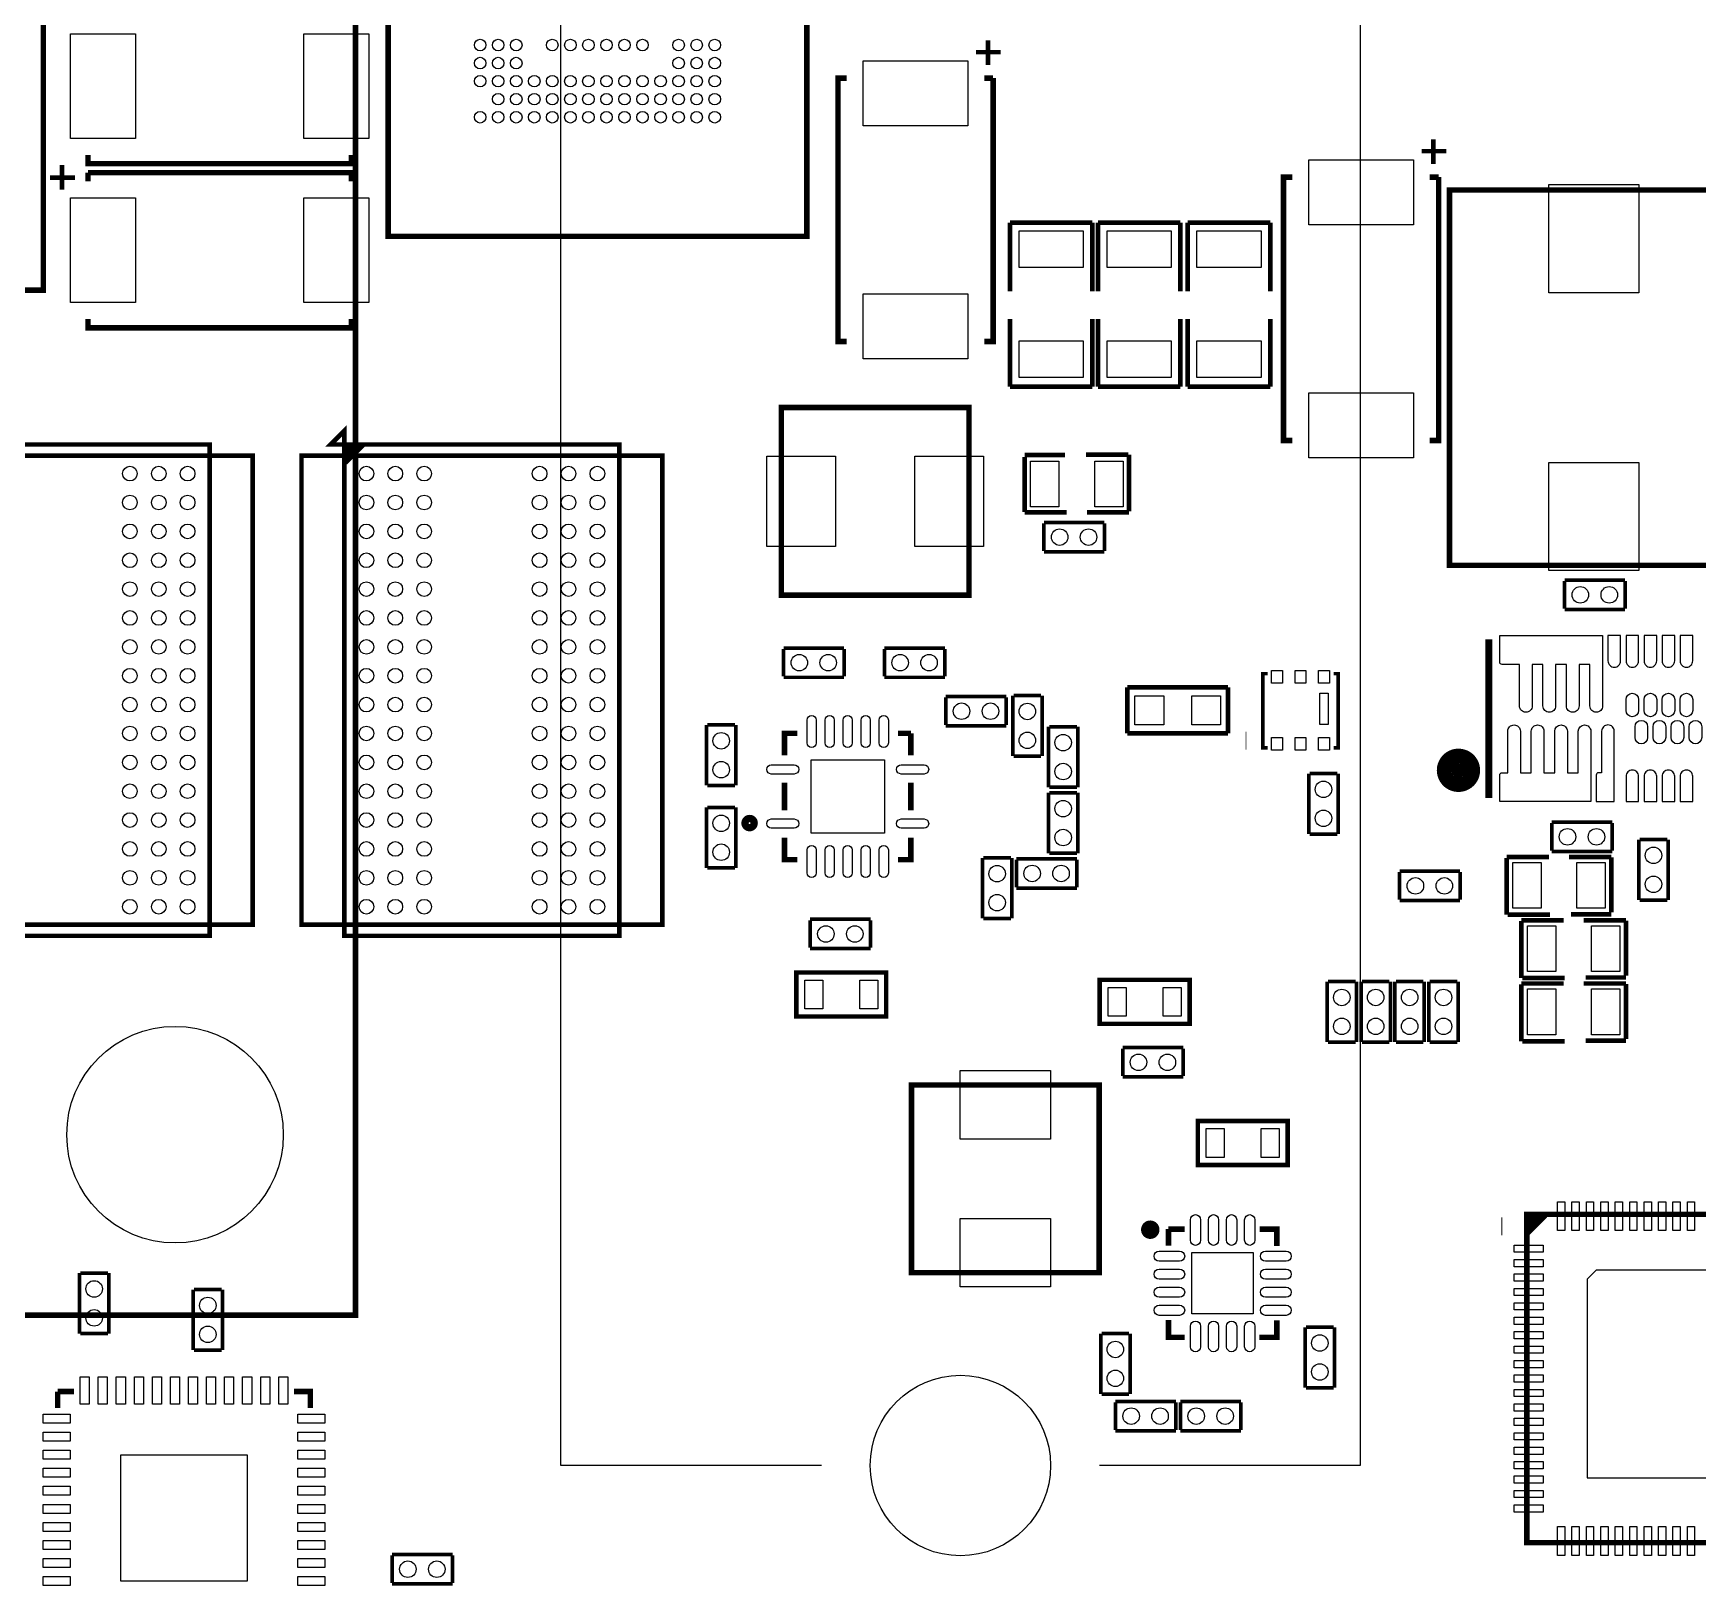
# Model space of a CAD drawing. Extents: x 4 to 274, y -3 to 190.
# Drawn here: x 179.57 to 225.69, y 26.01 to 69.03 of the extents above; entities that cross this region are included whole.
import ezdxf

# ---------------------------------------------------------------- set-up
doc = ezdxf.new("R2010")
doc.units = 0
doc.header["$MEASUREMENT"] = 0
doc.layers.add('PG_SILKSCREEN_TOP', color=130, linetype='CONTINUOUS')
doc.layers.add('PIN_TOP', color=140, linetype='CONTINUOUS')

msp = doc.modelspace()

# ---------------------------------------------------------------- linework, layer by layer
at = {"layer": 'PG_SILKSCREEN_TOP'}
for points, const_width in [([(188.49594, 33.50768), (188.49594, 113.50752), (128.49606, 113.50752), (128.49606, 33.50768), (188.49594, 33.50768)], 0.1524), ([(137.347706, 61.909706), (179.847494, 61.909706), (179.847494, 104.409494), (137.347706, 104.409494), (137.347706, 61.909706)], 0.150114), ([(189.39891, 63.401702), (200.99909, 63.401702), (200.99909, 76.501498), (189.39891, 76.501498), (189.39891, 63.401702)], 0.1524), ([(206.0194, 68.834), (206.0194, 68.1482)], 0.127), ([(205.6892, 68.5038), (206.375, 68.5038)], 0.127), ([(202.1078, 60.48502), (201.86269, 60.48502), (201.86269, 67.78498), (202.1078, 67.78498)], 0.1524), ([(205.9178, 67.78498), (206.16291, 67.78498)], 0.1524), ([(206.16291, 67.78498), (206.16291, 60.48502), (205.9178, 60.48502)], 0.1524), ([(218.3638, 66.0908), (218.3638, 65.405)], 0.127), ([(188.38418, 65.659), (188.38418, 65.41389), (181.08422, 65.41389), (181.08422, 65.659)], 0.1524), ([(218.0336, 65.7606), (218.7194, 65.7606)], 0.127), ([(180.0352, 65.024), (180.721, 65.024)], 0.127), ([(180.3654, 64.6938), (180.3654, 65.3796)], 0.127), ([(181.08422, 64.9224), (181.08422, 65.16751)], 0.1524), ([(181.08422, 65.16751), (188.38418, 65.16751), (188.38418, 64.9224)], 0.1524), ([(214.4522, 57.74182), (214.20709, 57.74182), (214.20709, 65.04178), (214.4522, 65.04178)], 0.1524), ([(218.2622, 65.04178), (218.50731, 65.04178)], 0.1524), ([(218.50731, 65.04178), (218.50731, 57.74182), (218.2622, 57.74182)], 0.1524), ([(226.808792, 54.286912), (226.808792, 64.686688), (218.808808, 64.686688), (218.808808, 54.286912), (226.808792, 54.286912)], 0.150114), ([(206.629, 63.7794), (206.629, 61.8744)], 0.127), ([(208.915, 63.7794), (206.629, 63.7794)], 0.127), ([(208.915, 61.8744), (208.915, 63.7794)], 0.127), ([(209.0674, 63.7794), (209.0674, 61.8744)], 0.127), ([(211.3534, 63.7794), (209.0674, 63.7794)], 0.127), ([(211.3534, 61.8744), (211.3534, 63.7794)], 0.127), ([(211.5566, 63.7794), (211.5566, 61.8744)], 0.127), ([(213.8426, 63.7794), (211.5566, 63.7794)], 0.127), ([(213.8426, 61.8744), (213.8426, 63.7794)], 0.127), ([(188.38418, 61.1124), (188.38418, 60.86729), (181.08422, 60.86729), (181.08422, 61.1124)], 0.1524), ([(206.629, 59.2328), (206.629, 61.1124)], 0.127), ([(208.915, 61.1124), (208.915, 59.2328)], 0.127), ([(209.0674, 59.2328), (209.0674, 61.1124)], 0.127), ([(211.3534, 61.1124), (211.3534, 59.2328)], 0.127), ([(211.5566, 59.2328), (211.5566, 61.1124)], 0.127), ([(213.8426, 61.1124), (213.8426, 59.2328)], 0.127), ([(208.915, 59.2328), (206.629, 59.2328)], 0.127), ([(211.3534, 59.2328), (209.0674, 59.2328)], 0.127), ([(213.8426, 59.2328), (211.5566, 59.2328)], 0.127), ([(205.495144, 58.657744), (200.295256, 58.657744), (200.295256, 53.457856), (205.495144, 53.457856), (205.495144, 58.657744)], 0.150114), ([(188.1886, 57.6326), (188.1886, 58.0136), (187.8076, 57.6326), (188.1886, 57.6326)], 0.127), ([(184.4548, 57.6326), (176.8348, 57.6326), (176.8348, 44.0182), (184.4548, 44.0182), (184.4548, 57.6326)], 0.127), ([(195.8086, 57.6326), (188.1886, 57.6326), (188.1886, 44.0182), (195.8086, 44.0182), (195.8086, 57.6326)], 0.127), ([(188.214, 57.1246), (188.6966, 57.6072), (188.5696, 57.6072), (188.2394, 57.277), (188.2394, 57.3786), (188.4426, 57.5818), (188.3918, 57.6326), (188.1886, 57.6326), (188.1886, 57.4802), (188.214, 57.4802), (188.341, 57.6072)], 0.127), ([(185.64479, 57.325514), (175.64481, 57.325514), (175.64481, 44.325286), (185.64479, 44.325286), (185.64479, 57.325514)], 0.124968), ([(196.99859, 57.325514), (186.99861, 57.325514), (186.99861, 44.325286), (196.99859, 44.325286), (196.99859, 57.325514)], 0.124968), ([(208.153, 57.3405), (207.0354, 57.3405)], 0.127), ([(207.0354, 57.2897), (207.0354, 55.7657)], 0.127), ([(208.7372, 57.3532), (209.9056, 57.3532)], 0.127), ([(209.931, 57.3532), (209.931, 55.7784)], 0.127), ([(207.0354, 55.753), (208.2038, 55.753)], 0.127), ([(209.931, 55.753), (208.7626, 55.753)], 0.127), ([(207.5688, 55.4736), (209.2452, 55.4736)], 0.1016), ([(207.5688, 54.6862), (207.5688, 55.4482)], 0.1016), ([(209.2452, 55.4482), (209.2452, 54.6862)], 0.1016), ([(209.2452, 54.6608), (207.5688, 54.6608)], 0.1016), ([(221.996, 53.8734), (223.6724, 53.8734)], 0.1016), ([(221.996, 53.086), (221.996, 53.848)], 0.1016), ([(223.6724, 53.848), (223.6724, 53.086)], 0.1016), ([(223.6724, 53.0606), (221.996, 53.0606)], 0.1016), ([(219.89923, 47.838106), (219.89923, 52.237894)], 0.199898), ([(200.3552, 51.9938), (202.0316, 51.9938)], 0.1016), ([(200.3552, 51.2064), (200.3552, 51.9684)], 0.1016), ([(202.0316, 51.9684), (202.0316, 51.2064)], 0.1016), ([(203.1492, 51.9938), (204.8256, 51.9938)], 0.1016), ([(203.1492, 51.2064), (203.1492, 51.9684)], 0.1016), ([(204.8256, 51.9684), (204.8256, 51.2064)], 0.1016), ([(202.0316, 51.181), (200.3552, 51.181)], 0.1016), ([(204.8256, 51.181), (203.1492, 51.181)], 0.1016), ([(213.7664, 51.2826), (213.6394, 51.2826), (213.6394, 49.2252), (213.7664, 49.2252)], 0.100076), ([(215.5952, 51.2826), (215.7222, 51.2826), (215.7222, 49.2252), (215.5952, 49.2252)], 0.100076), ([(209.8802, 50.9016), (212.6742, 50.9016)], 0.127), ([(209.8802, 49.6316), (209.8802, 50.9016)], 0.127), ([(212.6742, 50.9016), (212.6742, 49.6316)], 0.127), ([(204.851, 50.6476), (206.5274, 50.6476)], 0.1016), ([(204.851, 49.8602), (204.851, 50.6222)], 0.1016), ([(206.5274, 50.6222), (206.5274, 49.8602)], 0.1016), ([(206.7052, 48.9966), (206.7052, 50.673)], 0.1016), ([(206.7306, 50.673), (207.4926, 50.673)], 0.1016), ([(207.518, 50.673), (207.518, 48.9966)], 0.1016), ([(198.2216, 48.1838), (198.2216, 49.8602)], 0.1016), ([(198.247, 49.8602), (199.009, 49.8602)], 0.1016), ([(199.0344, 49.8602), (199.0344, 48.1838)], 0.1016), ([(206.5274, 49.8348), (204.851, 49.8348)], 0.1016), ([(207.6958, 48.133), (207.6958, 49.8094)], 0.1016), ([(207.7212, 49.8094), (208.4832, 49.8094)], 0.1016), ([(208.5086, 49.8094), (208.5086, 48.133)], 0.1016), ([(200.38314, 49.022), (200.38314, 49.62906), (200.7362, 49.62906)], 0.1524), ([(203.5302, 49.62906), (203.88326, 49.62906)], 0.1524), ([(203.88326, 49.62906), (203.88326, 49.022)], 0.1524), ([(212.6742, 49.6316), (209.8802, 49.6316)], 0.127), ([(213.1568, 49.4284), (213.1822, 49.4284)], 0.500126), ([(207.4926, 48.9966), (206.7306, 48.9966)], 0.1016), ([(214.9094, 46.8376), (214.9094, 48.514)], 0.1016), ([(214.9348, 48.514), (215.6968, 48.514)], 0.1016), ([(215.7222, 48.514), (215.7222, 46.8376)], 0.1016), ([(199.009, 48.1838), (198.247, 48.1838)], 0.1016), ([(200.38314, 47.498), (200.38314, 48.26)], 0.1524), ([(203.88326, 48.26), (203.88326, 47.498)], 0.1524), ([(207.6958, 46.3042), (207.6958, 47.9806)], 0.1016), ([(208.4832, 48.133), (207.7212, 48.133)], 0.1016), ([(207.7212, 47.9806), (208.4832, 47.9806)], 0.1016), ([(208.5086, 47.9806), (208.5086, 46.3042)], 0.1016), ([(198.2216, 45.8978), (198.2216, 47.5742)], 0.1016), ([(198.247, 47.5742), (199.009, 47.5742)], 0.1016), ([(199.0344, 47.5742), (199.0344, 45.8978)], 0.1016), ([(221.6404, 47.1678), (223.3168, 47.1678)], 0.1016), ([(221.6404, 46.3804), (221.6404, 47.1424)], 0.1016), ([(223.3168, 47.1424), (223.3168, 46.3804)], 0.1016), ([(200.7362, 46.12894), (200.38314, 46.12894), (200.38314, 46.736)], 0.1524), ([(203.88326, 46.736), (203.88326, 46.12894), (203.5302, 46.12894)], 0.1524), ([(215.6968, 46.8376), (214.9348, 46.8376)], 0.1016), ([(224.0534, 45.0088), (224.0534, 46.6852)], 0.1016), ([(224.0788, 46.6852), (224.8408, 46.6852)], 0.1016), ([(224.8662, 46.6852), (224.8662, 45.0088)], 0.1016), ([(205.867, 44.5008), (205.867, 46.1772)], 0.1016), ([(205.8924, 46.1772), (206.6544, 46.1772)], 0.1016), ([(206.6798, 46.1772), (206.6798, 44.5008)], 0.1016), ([(206.8068, 46.1518), (208.4832, 46.1518)], 0.1016), ([(206.8068, 45.3644), (206.8068, 46.1264)], 0.1016), ([(208.4832, 46.3042), (207.7212, 46.3042)], 0.1016), ([(208.4832, 46.1264), (208.4832, 45.3644)], 0.1016), ([(220.3958, 46.2026), (221.5642, 46.2026)], 0.127), ([(220.3958, 44.6024), (220.3958, 46.1772)], 0.127), ([(223.3168, 46.355), (221.6404, 46.355)], 0.1016), ([(223.2914, 46.2026), (222.123, 46.2026)], 0.127), ([(223.2914, 44.6659), (223.2914, 46.1899)], 0.127), ([(199.009, 45.8978), (198.247, 45.8978)], 0.1016), ([(217.42654, 45.8089), (219.10294, 45.8089)], 0.1016), ([(217.42654, 45.0215), (217.42654, 45.7835)], 0.1016), ([(219.10294, 45.7835), (219.10294, 45.0215)], 0.1016), ([(208.4832, 45.339), (206.8068, 45.339)], 0.1016), ([(219.10294, 44.9961), (217.42654, 44.9961)], 0.1016), ([(224.8408, 45.0088), (224.0788, 45.0088)], 0.1016), ([(201.0918, 44.4754), (202.7682, 44.4754)], 0.1016), ([(201.0918, 43.688), (201.0918, 44.45)], 0.1016), ([(202.7682, 44.45), (202.7682, 43.688)], 0.1016), ([(206.6544, 44.5008), (205.8924, 44.5008)], 0.1016), ([(221.5896, 44.6024), (220.4212, 44.6024)], 0.127), ([(220.8022, 44.45), (221.9706, 44.45)], 0.127), ([(220.8022, 42.8498), (220.8022, 44.4246)], 0.127), ([(222.1738, 44.6151), (223.2914, 44.6151)], 0.127), ([(223.6978, 44.45), (222.5294, 44.45)], 0.127), ([(223.6978, 42.9133), (223.6978, 44.4373)], 0.127), ([(202.7682, 43.6626), (201.0918, 43.6626)], 0.1016), ([(200.7108, 41.783), (203.2, 41.783), (203.2, 43.0022), (200.7108, 43.0022), (200.7108, 41.783)], 0.127), ([(221.996, 42.8498), (220.8276, 42.8498)], 0.127), ([(222.5802, 42.8625), (223.6978, 42.8625)], 0.127), ([(211.6074, 42.799), (209.1182, 42.799), (209.1182, 41.5798), (211.6074, 41.5798), (211.6074, 42.799)], 0.127), ([(215.4174, 41.0718), (215.4174, 42.7482)], 0.1016), ([(215.4428, 42.7482), (216.2048, 42.7482)], 0.1016), ([(216.2302, 42.7482), (216.2302, 41.0718)], 0.1016), ([(216.3572, 41.0718), (216.3572, 42.7482)], 0.1016), ([(216.3826, 42.7482), (217.1446, 42.7482)], 0.1016), ([(217.17, 42.7482), (217.17, 41.0718)], 0.1016), ([(217.297, 41.0718), (217.297, 42.7482)], 0.1016), ([(217.3224, 42.7482), (218.0844, 42.7482)], 0.1016), ([(218.1098, 42.7482), (218.1098, 41.0718)], 0.1016), ([(218.2368, 41.0718), (218.2368, 42.7482)], 0.1016), ([(218.2622, 42.7482), (219.0242, 42.7482)], 0.1016), ([(219.0496, 42.7482), (219.0496, 41.0718)], 0.1016), ([(220.8022, 42.6974), (221.9706, 42.6974)], 0.127), ([(220.8022, 41.0972), (220.8022, 42.672)], 0.127), ([(223.6978, 42.6974), (222.5294, 42.6974)], 0.127), ([(223.6978, 41.1607), (223.6978, 42.6847)], 0.127), ([(216.2048, 41.0718), (215.4428, 41.0718)], 0.1016), ([(217.1446, 41.0718), (216.3826, 41.0718)], 0.1016), ([(218.0844, 41.0718), (217.3224, 41.0718)], 0.1016), ([(219.0242, 41.0718), (218.2622, 41.0718)], 0.1016), ([(221.996, 41.0972), (220.8276, 41.0972)], 0.127), ([(222.5802, 41.1099), (223.6978, 41.1099)], 0.127), ([(209.7532, 40.9194), (211.4296, 40.9194)], 0.1016), ([(209.7532, 40.132), (209.7532, 40.894)], 0.1016), ([(211.4296, 40.894), (211.4296, 40.132)], 0.1016), ([(211.4296, 40.1066), (209.7532, 40.1066)], 0.1016), ([(203.902056, 39.887144), (203.902056, 34.687256), (209.101944, 34.687256), (209.101944, 39.887144), (203.902056, 39.887144)], 0.150114), ([(211.836, 37.6682), (214.3252, 37.6682), (214.3252, 38.8874), (211.836, 38.8874), (211.836, 37.6682)], 0.127), ([(220.2434, 35.9664), (220.2688, 35.9664)], 0.500126), ([(220.951298, 27.200098), (230.051102, 27.200098), (230.051102, 36.299902), (220.951298, 36.299902), (220.951298, 27.200098)], 0.150114), ([(220.98, 36.1188), (221.1324, 36.2712), (221.3102, 36.2712), (220.98, 35.941), (220.98, 35.7886), (221.4626, 36.2712)], 0.150114), ([(211.021676, 35.891724), (211.021676, 35.433)], 0.1524), ([(211.46897, 35.891724), (211.021676, 35.891724)], 0.1524), ([(214.021924, 35.423856), (214.021924, 35.891724), (213.546944, 35.891724)], 0.1524), ([(180.848, 32.9946), (180.848, 34.671)], 0.1016), ([(180.8734, 34.671), (181.6354, 34.671)], 0.1016), ([(181.6608, 34.671), (181.6608, 32.9946)], 0.1016), ([(183.9976, 32.5374), (183.9976, 34.2138)], 0.1016), ([(184.023, 34.2138), (184.785, 34.2138)], 0.1016), ([(184.8104, 34.2138), (184.8104, 32.5374)], 0.1016), ([(211.021676, 33.373568), (211.021676, 32.891476), (211.471002, 32.891476)], 0.1524), ([(213.539832, 32.891476), (214.021924, 32.891476), (214.021924, 33.364424)], 0.1524), ([(214.8078, 31.496), (214.8078, 33.1724)], 0.1016), ([(214.8332, 33.1724), (215.5952, 33.1724)], 0.1016), ([(215.6206, 33.1724), (215.6206, 31.496)], 0.1016), ([(181.6354, 32.9946), (180.8734, 32.9946)], 0.1016), ([(209.1436, 31.3182), (209.1436, 32.9946)], 0.1016), ([(209.169, 32.9946), (209.931, 32.9946)], 0.1016), ([(209.9564, 32.9946), (209.9564, 31.3182)], 0.1016), ([(184.785, 32.5374), (184.023, 32.5374)], 0.1016), ([(180.24348, 31.38932), (180.6956, 31.38932)], 0.1524), ([(180.24348, 30.9372), (180.24348, 31.38932)], 0.1524), ([(186.7916, 31.38932), (187.24372, 31.38932), (187.24372, 30.9372)], 0.1524), ([(209.931, 31.3182), (209.169, 31.3182)], 0.1016), ([(215.5952, 31.496), (214.8332, 31.496)], 0.1016), ([(209.55, 31.115), (211.2264, 31.115)], 0.1016), ([(209.55, 30.3276), (209.55, 31.0896)], 0.1016), ([(211.2264, 31.0896), (211.2264, 30.3276)], 0.1016), ([(211.3534, 31.115), (213.0298, 31.115)], 0.1016), ([(211.3534, 30.3276), (211.3534, 31.0896)], 0.1016), ([(213.0298, 31.0896), (213.0298, 30.3276)], 0.1016), ([(211.2264, 30.3022), (209.55, 30.3022)], 0.1016), ([(213.0298, 30.3022), (211.3534, 30.3022)], 0.1016), ([(189.5094, 26.8732), (191.1858, 26.8732)], 0.1016), ([(189.5094, 26.0858), (189.5094, 26.8478)], 0.1016), ([(191.1858, 26.8478), (191.1858, 26.0858)], 0.1016), ([(191.1858, 26.0604), (189.5094, 26.0604)], 0.1016)]:
    msp.add_lwpolyline(points, dxfattribs=dict(at, const_width=const_width))
for points in [[(201.407522, 29.340556), (194.182492, 29.340556), (194.182492, 106.615484)], [(216.332308, 106.815636), (216.332308, 29.340556), (209.106008, 29.340556)]]:
    msp.add_lwpolyline(points, dxfattribs=at)
for points, const_width in [([(219.557092, 48.604678, 0.99999), (218.55684, 48.604932, 1.00001), (219.557092, 48.604678)], 0.199898), ([(219.557092, 48.604678, 0.99999), (218.55684, 48.604932, 1.00001), (219.557092, 48.604678)], 0.199898), ([(219.557092, 48.604678, 0.99999), (218.55684, 48.604932, 1.00001), (219.557092, 48.604678)], 0.199898), ([(219.357194, 48.604678, 0.999983), (218.756738, 48.604932, 1.000017), (219.357194, 48.604678)], 0.199898), ([(219.357194, 48.604678, 0.999983), (218.756738, 48.604932, 1.000017), (219.357194, 48.604678)], 0.199898), ([(219.357194, 48.604678, 0.999983), (218.756738, 48.604932, 1.000017), (219.357194, 48.604678)], 0.199898), ([(219.157042, 48.604678, 0.99995), (218.95689, 48.604932, 1.00005), (219.157042, 48.604678)], 0.199898), ([(219.157042, 48.604678, 0.99995), (218.95689, 48.604932, 1.00005), (219.157042, 48.604678)], 0.199898), ([(219.157042, 48.604678, 0.99995), (218.95689, 48.604932, 1.00005), (219.157042, 48.604678)], 0.199898), ([(199.5424, 47.1424, 1), (199.2884, 47.1424, 1), (199.5424, 47.1424)], 0.2032), ([(210.64601, 35.874706, 1), (210.388962, 35.874706, 1), (210.64601, 35.874706)], 0.254)]:
    msp.add_lwpolyline(points, format="xyb", dxfattribs=dict(at, const_width=const_width))
at = {"layer": 'PIN_TOP'}
for points in [[(180.603144, 66.113914), (180.603144, 69.013832), (182.403242, 69.013832), (182.403242, 66.113914)], [(187.064904, 66.113914), (187.064904, 69.013832), (188.865002, 69.013832), (188.865002, 66.113914)], [(202.562841, 68.265929), (205.462759, 68.265929), (205.462759, 66.465831), (202.562841, 66.465831)], [(214.907241, 65.522729), (217.807159, 65.522729), (217.807159, 63.722631), (214.907241, 63.722631)], [(224.058861, 64.836675), (224.058861, 61.836681), (221.558739, 61.836681), (221.558739, 64.836675)], [(180.603144, 61.567314), (180.603144, 64.467232), (182.403242, 64.467232), (182.403242, 61.567314)], [(187.064904, 61.567314), (187.064904, 64.467232), (188.865002, 64.467232), (188.865002, 61.567314)], [(206.883, 63.5508), (208.661, 63.5508), (208.661, 62.5348), (206.883, 62.5348)], [(209.3214, 63.5508), (211.0994, 63.5508), (211.0994, 62.5348), (209.3214, 62.5348)], [(211.8106, 63.5508), (213.5886, 63.5508), (213.5886, 62.5348), (211.8106, 62.5348)], [(202.562841, 61.804169), (205.462759, 61.804169), (205.462759, 60.004071), (202.562841, 60.004071)], [(206.883, 60.5028), (208.661, 60.5028), (208.661, 59.4868), (206.883, 59.4868)], [(209.3214, 60.5028), (211.0994, 60.5028), (211.0994, 59.4868), (209.3214, 59.4868)], [(211.8106, 60.5028), (213.5886, 60.5028), (213.5886, 59.4868), (211.8106, 59.4868)], [(214.907241, 59.060969), (217.807159, 59.060969), (217.807159, 57.260871), (214.907241, 57.260871)], [(199.895206, 54.807612), (199.895206, 57.307734), (201.795126, 57.307734), (201.795126, 54.807612)], [(203.995274, 54.807612), (203.995274, 57.307734), (205.895194, 57.307734), (205.895194, 54.807612)], [(207.2005, 55.9054), (207.2005, 57.1754), (207.9879, 57.1754), (207.9879, 55.9054)], [(208.9785, 55.9054), (208.9785, 57.1754), (209.7659, 57.1754), (209.7659, 55.9054)], [(224.058861, 57.136919), (224.058861, 54.136925), (221.558739, 54.136925), (221.558739, 57.136919)], [(213.8807, 51.016662), (213.8807, 51.366674), (214.180674, 51.366674), (214.180674, 51.016662)], [(214.530686, 51.016662), (214.530686, 51.366674), (214.83066, 51.366674), (214.83066, 51.016662)], [(215.180672, 51.016662), (215.180672, 51.366674), (215.480646, 51.366674), (215.480646, 51.016662)], [(215.213184, 49.871376), (215.213184, 50.741326), (215.448134, 50.741326), (215.448134, 49.871376)], [(210.08975, 49.86655), (210.08975, 50.66665), (210.88985, 50.66665), (210.88985, 49.86655)], [(211.66455, 49.86655), (211.66455, 50.66665), (212.46465, 50.66665), (212.46465, 49.86655)], [(213.8807, 49.166526), (213.8807, 49.516538), (214.180674, 49.516538), (214.180674, 49.166526)], [(214.530686, 49.166526), (214.530686, 49.516538), (214.83066, 49.516538), (214.83066, 49.166526)], [(215.180672, 49.166526), (215.180672, 49.516538), (215.480646, 49.516538), (215.480646, 49.166526)], [(201.1172, 48.895), (203.1492, 48.895), (203.1492, 46.863), (201.1172, 46.863)], [(221.3483, 46.0502), (221.3483, 44.7802), (220.5609, 44.7802), (220.5609, 46.0502)], [(223.1263, 46.0502), (223.1263, 44.7802), (222.3389, 44.7802), (222.3389, 46.0502)], [(221.7547, 44.2976), (221.7547, 43.0276), (220.9673, 43.0276), (220.9673, 44.2976)], [(223.5327, 44.2976), (223.5327, 43.0276), (222.7453, 43.0276), (222.7453, 44.2976)], [(201.443463, 42.79265), (201.443463, 41.99255), (200.943337, 41.99255), (200.943337, 42.79265)], [(202.967463, 42.79265), (202.967463, 41.99255), (202.467337, 41.99255), (202.467337, 42.79265)], [(209.35061, 41.78935), (209.35061, 42.58945), (209.850736, 42.58945), (209.850736, 41.78935)], [(210.87461, 41.78935), (210.87461, 42.58945), (211.374736, 42.58945), (211.374736, 41.78935)], [(221.7547, 42.545), (221.7547, 41.275), (220.9673, 41.275), (220.9673, 42.545)], [(223.5327, 42.545), (223.5327, 41.275), (222.7453, 41.275), (222.7453, 42.545)], [(207.752061, 38.387274), (205.251939, 38.387274), (205.251939, 40.287194), (207.752061, 40.287194)], [(212.568663, 38.67785), (212.568663, 37.87775), (212.068537, 37.87775), (212.068537, 38.67785)], [(214.092663, 38.67785), (214.092663, 37.87775), (213.592537, 37.87775), (213.592537, 38.67785)], [(221.801182, 35.850068), (221.801182, 36.650168), (222.00108, 36.650168), (222.00108, 35.850068)], [(222.201232, 35.850068), (222.201232, 36.650168), (222.40113, 36.650168), (222.40113, 35.850068)], [(222.601028, 35.850068), (222.601028, 36.650168), (222.800926, 36.650168), (222.800926, 35.850068)], [(223.001078, 35.850068), (223.001078, 36.650168), (223.200976, 36.650168), (223.200976, 35.850068)], [(223.401128, 35.850068), (223.401128, 36.650168), (223.601026, 36.650168), (223.601026, 35.850068)], [(223.801178, 35.850068), (223.801178, 36.650168), (224.001076, 36.650168), (224.001076, 35.850068)], [(224.201228, 35.850068), (224.201228, 36.650168), (224.401126, 36.650168), (224.401126, 35.850068)], [(224.601024, 35.850068), (224.601024, 36.650168), (224.800922, 36.650168), (224.800922, 35.850068)], [(225.001074, 35.850068), (225.001074, 36.650168), (225.200972, 36.650168), (225.200972, 35.850068)], [(225.401124, 35.850068), (225.401124, 36.650168), (225.601022, 36.650168), (225.601022, 35.850068)], [(207.752061, 34.287206), (205.251939, 34.287206), (205.251939, 36.187126), (207.752061, 36.187126)], [(211.671789, 35.241611), (213.371811, 35.241611), (213.371811, 33.541589), (211.671789, 33.541589)], [(221.401132, 35.249993), (220.601032, 35.249993), (220.601032, 35.449891), (221.401132, 35.449891)], [(221.401132, 34.849943), (220.601032, 34.849943), (220.601032, 35.049841), (221.401132, 35.049841)], [(221.401132, 34.450147), (220.601032, 34.450147), (220.601032, 34.650045), (221.401132, 34.650045)], [(222.626174, 34.500058), (222.626174, 28.999942), (228.376226, 28.999942), (228.376226, 34.749994), (222.87611, 34.749994)], [(221.401132, 34.050097), (220.601032, 34.050097), (220.601032, 34.249995), (221.401132, 34.249995)], [(221.401132, 33.650047), (220.601032, 33.650047), (220.601032, 33.849945), (221.401132, 33.849945)], [(221.401132, 33.249997), (220.601032, 33.249997), (220.601032, 33.449895), (221.401132, 33.449895)], [(221.401132, 32.849947), (220.601032, 32.849947), (220.601032, 33.049845), (221.401132, 33.049845)], [(221.401132, 32.450151), (220.601032, 32.450151), (220.601032, 32.650049), (221.401132, 32.650049)], [(221.401132, 32.050101), (220.601032, 32.050101), (220.601032, 32.249999), (221.401132, 32.249999)], [(221.401132, 31.650051), (220.601032, 31.650051), (220.601032, 31.849949), (221.401132, 31.849949)], [(180.868574, 31.039308), (180.868574, 31.79318), (181.11851, 31.79318), (181.11851, 31.039308)], [(181.3687, 31.039308), (181.3687, 31.79318), (181.618636, 31.79318), (181.618636, 31.039308)], [(181.868572, 31.039308), (181.868572, 31.79318), (182.118508, 31.79318), (182.118508, 31.039308)], [(182.368698, 31.039308), (182.368698, 31.79318), (182.618634, 31.79318), (182.618634, 31.039308)], [(182.86857, 31.039308), (182.86857, 31.79318), (183.118506, 31.79318), (183.118506, 31.039308)], [(183.368696, 31.039308), (183.368696, 31.79318), (183.618632, 31.79318), (183.618632, 31.039308)], [(183.868568, 31.039308), (183.868568, 31.79318), (184.118504, 31.79318), (184.118504, 31.039308)], [(184.368694, 31.039308), (184.368694, 31.79318), (184.61863, 31.79318), (184.61863, 31.039308)], [(184.868566, 31.039308), (184.868566, 31.79318), (185.118502, 31.79318), (185.118502, 31.039308)], [(185.368692, 31.039308), (185.368692, 31.79318), (185.618628, 31.79318), (185.618628, 31.039308)], [(185.868564, 31.039308), (185.868564, 31.79318), (186.1185, 31.79318), (186.1185, 31.039308)], [(186.36869, 31.039308), (186.36869, 31.79318), (186.618626, 31.79318), (186.618626, 31.039308)], [(221.401132, 31.250001), (220.601032, 31.250001), (220.601032, 31.449899), (221.401132, 31.449899)], [(221.401132, 30.849951), (220.601032, 30.849951), (220.601032, 31.049849), (221.401132, 31.049849)], [(179.83962, 30.51429), (179.83962, 30.764226), (180.593492, 30.764226), (180.593492, 30.51429)], [(186.893708, 30.51429), (186.893708, 30.764226), (187.64758, 30.764226), (187.64758, 30.51429)], [(221.401132, 30.450155), (220.601032, 30.450155), (220.601032, 30.650053), (221.401132, 30.650053)], [(179.83962, 30.014164), (179.83962, 30.2641), (180.593492, 30.2641), (180.593492, 30.014164)], [(186.893708, 30.014164), (186.893708, 30.2641), (187.64758, 30.2641), (187.64758, 30.014164)], [(221.401132, 30.050105), (220.601032, 30.050105), (220.601032, 30.250003), (221.401132, 30.250003)], [(179.83962, 29.514292), (179.83962, 29.764228), (180.593492, 29.764228), (180.593492, 29.514292)], [(181.99354, 26.13914), (181.99354, 29.63926), (185.49366, 29.63926), (185.49366, 26.13914)], [(186.893708, 29.514292), (186.893708, 29.764228), (187.64758, 29.764228), (187.64758, 29.514292)], [(221.401132, 29.650055), (220.601032, 29.650055), (220.601032, 29.849953), (221.401132, 29.849953)], [(179.83962, 29.014166), (179.83962, 29.264102), (180.593492, 29.264102), (180.593492, 29.014166)], [(186.893708, 29.014166), (186.893708, 29.264102), (187.64758, 29.264102), (187.64758, 29.014166)], [(221.401132, 29.250005), (220.601032, 29.250005), (220.601032, 29.449903), (221.401132, 29.449903)], [(179.83962, 28.514294), (179.83962, 28.76423), (180.593492, 28.76423), (180.593492, 28.514294)], [(186.893708, 28.514294), (186.893708, 28.76423), (187.64758, 28.76423), (187.64758, 28.514294)], [(221.401132, 28.849955), (220.601032, 28.849955), (220.601032, 29.049853), (221.401132, 29.049853)], [(221.401132, 28.450159), (220.601032, 28.450159), (220.601032, 28.650057), (221.401132, 28.650057)], [(179.83962, 28.014168), (179.83962, 28.264104), (180.593492, 28.264104), (180.593492, 28.014168)], [(186.893708, 28.014168), (186.893708, 28.264104), (187.64758, 28.264104), (187.64758, 28.014168)], [(221.401132, 28.050109), (220.601032, 28.050109), (220.601032, 28.250007), (221.401132, 28.250007)], [(179.83962, 27.514296), (179.83962, 27.764232), (180.593492, 27.764232), (180.593492, 27.514296)], [(186.893708, 27.514296), (186.893708, 27.764232), (187.64758, 27.764232), (187.64758, 27.514296)], [(179.83962, 27.01417), (179.83962, 27.264106), (180.593492, 27.264106), (180.593492, 27.01417)], [(186.893708, 27.01417), (186.893708, 27.264106), (187.64758, 27.264106), (187.64758, 27.01417)], [(221.801182, 26.849832), (221.801182, 27.649932), (222.00108, 27.649932), (222.00108, 26.849832)], [(222.201232, 26.849832), (222.201232, 27.649932), (222.40113, 27.649932), (222.40113, 26.849832)], [(222.601028, 26.849832), (222.601028, 27.649932), (222.800926, 27.649932), (222.800926, 26.849832)], [(223.001078, 26.849832), (223.001078, 27.649932), (223.200976, 27.649932), (223.200976, 26.849832)], [(223.401128, 26.849832), (223.401128, 27.649932), (223.601026, 27.649932), (223.601026, 26.849832)], [(223.801178, 26.849832), (223.801178, 27.649932), (224.001076, 27.649932), (224.001076, 26.849832)], [(224.201228, 26.849832), (224.201228, 27.649932), (224.401126, 27.649932), (224.401126, 26.849832)], [(224.601024, 26.849832), (224.601024, 27.649932), (224.800922, 27.649932), (224.800922, 26.849832)], [(225.001074, 26.849832), (225.001074, 27.649932), (225.200972, 27.649932), (225.200972, 26.849832)], [(225.401124, 26.849832), (225.401124, 27.649932), (225.601022, 27.649932), (225.601022, 26.849832)], [(179.83962, 26.514298), (179.83962, 26.764234), (180.593492, 26.764234), (180.593492, 26.514298)], [(186.893708, 26.514298), (186.893708, 26.764234), (187.64758, 26.764234), (187.64758, 26.514298)], [(179.83962, 26.014172), (179.83962, 26.264108), (180.593492, 26.264108), (180.593492, 26.014172)], [(186.893708, 26.014172), (186.893708, 26.264108), (187.64758, 26.264108), (187.64758, 26.014172)]]:
    msp.add_lwpolyline(points, close=True, dxfattribs=at)
for points in [[(220.199204, 52.33797), (223.049084, 52.33797), (223.049084, 50.388012, -0.414397), (222.874078, 50.213006, -0.414249), (222.699072, 50.388012), (222.699072, 51.53787), (222.399098, 51.53787), (222.399098, 50.388012, -0.414381), (222.224092, 50.213006, -0.414265), (222.049086, 50.388012), (222.049086, 51.53787), (221.749112, 51.53787), (221.749112, 50.388012, -0.414365), (221.574106, 50.213006, -0.41428), (221.3991, 50.388012), (221.3991, 51.53787), (221.099126, 51.53787), (221.099126, 50.388012, -0.41435), (220.92412, 50.213006, -0.414296), (220.749114, 50.388012), (220.749114, 51.53787), (220.263212, 51.53787, -0.414317), (220.199204, 51.601878)], [(223.199198, 52.33797), (223.199198, 51.637946, 0.414214), (223.374204, 51.46294, 0.414214), (223.54921, 51.637946), (223.54921, 52.33797)], [(223.69907, 52.33797), (223.69907, 51.637946, 0.414214), (223.874076, 51.46294, 0.414214), (224.049082, 51.637946), (224.049082, 52.33797)], [(224.199196, 52.33797), (224.199196, 51.637946, 0.414214), (224.374202, 51.46294, 0.414214), (224.549208, 51.637946), (224.549208, 52.33797)], [(224.699068, 52.33797), (224.699068, 51.637946, 0.414214), (224.874074, 51.46294, 0.414214), (225.04908, 51.637946), (225.04908, 52.33797)], [(225.199194, 52.33797), (225.199194, 51.637946, 0.414214), (225.3742, 51.46294, 0.414214), (225.549206, 51.637946), (225.549206, 52.33797)], [(224.049082, 50.562891), (224.049082, 50.262917, -1), (223.69907, 50.262917), (223.69907, 50.562891, -1)], [(224.549208, 50.562891), (224.549208, 50.262917, -1), (224.199196, 50.262917), (224.199196, 50.562891, -1)], [(225.04908, 50.562891), (225.04908, 50.262917, -1), (224.699068, 50.262917), (224.699068, 50.562891, -1)], [(225.549206, 50.562891), (225.549206, 50.262917, -1), (225.199194, 50.262917), (225.199194, 50.562891, -1)], [(201.006202, 49.361598), (201.006202, 49.996598, -1), (201.260202, 49.996598), (201.260202, 49.361598, -1)], [(201.506074, 49.361598), (201.506074, 49.996598, -1), (201.760074, 49.996598), (201.760074, 49.361598, -1)], [(202.0062, 49.361598), (202.0062, 49.996598, -1), (202.2602, 49.996598), (202.2602, 49.361598, -1)], [(202.506326, 49.361598), (202.506326, 49.996598, -1), (202.760326, 49.996598), (202.760326, 49.361598, -1)], [(203.006198, 49.361598), (203.006198, 49.996598, -1), (203.260198, 49.996598), (203.260198, 49.361598, -1)], [(220.423994, 49.687988, -0.414229), (220.599, 49.862994, -0.414417), (220.774006, 49.687988), (220.774006, 48.53813), (221.07398, 48.53813), (221.07398, 49.687988, -0.414214), (221.248986, 49.862994, -0.414432), (221.423992, 49.687988), (221.423992, 48.53813), (221.723966, 48.53813), (221.723966, 49.687988, -0.414198), (221.898972, 49.862994, -0.414448), (222.073978, 49.687988), (222.073978, 48.53813), (222.374206, 48.53813), (222.374206, 49.687988, -0.414041), (222.548958, 49.862994, -0.414464), (222.723964, 49.687988), (222.723964, 47.73803), (220.199204, 47.73803), (220.199204, 48.474122, -0.413339), (220.262958, 48.53813), (220.423994, 48.53813)], [(223.024192, 48.53813), (222.93834, 48.53813, 0.414329), (222.874332, 48.474122), (222.874332, 47.73803), (223.374204, 47.73803), (223.374204, 49.687988, 0.414401), (223.199198, 49.862994, 0.414245), (223.024192, 49.687988)], [(224.299272, 49.813083), (224.299272, 49.513109, -1), (223.94926, 49.513109), (223.94926, 49.813083, -1)], [(224.799144, 49.813083), (224.799144, 49.513109, -1), (224.449132, 49.513109), (224.449132, 49.813083, -1)], [(225.29927, 49.813083), (225.29927, 49.513109, -1), (224.949258, 49.513109), (224.949258, 49.813083, -1)], [(225.799142, 49.813083), (225.799142, 49.513109, -1), (225.44913, 49.513109), (225.44913, 49.813083, -1)], [(200.650602, 48.502062), (200.015602, 48.502062, -1), (200.015602, 48.756062), (200.650602, 48.756062, -1)], [(204.250798, 48.502062), (203.615798, 48.502062, -1), (203.615798, 48.756062), (204.250798, 48.756062, -1)], [(224.049082, 47.73803), (224.049082, 48.438054, 0.414214), (223.874076, 48.61306, 0.414214), (223.69907, 48.438054), (223.69907, 47.73803)], [(224.549208, 47.73803), (224.549208, 48.438054, 0.414214), (224.374202, 48.61306, 0.414214), (224.199196, 48.438054), (224.199196, 47.73803)], [(225.04908, 47.73803), (225.04908, 48.438054, 0.414214), (224.874074, 48.61306, 0.414214), (224.699068, 48.438054), (224.699068, 47.73803)], [(225.549206, 47.73803), (225.549206, 48.438054, 0.414214), (225.3742, 48.61306, 0.414214), (225.199194, 48.438054), (225.199194, 47.73803)], [(200.650602, 47.001938), (200.015602, 47.001938, -1), (200.015602, 47.255938), (200.650602, 47.255938, -1)], [(204.250798, 47.001938), (203.615798, 47.001938, -1), (203.615798, 47.255938), (204.250798, 47.255938, -1)], [(201.006202, 45.761402), (201.006202, 46.396402, -1), (201.260202, 46.396402), (201.260202, 45.761402, -1)], [(201.506074, 45.761402), (201.506074, 46.396402, -1), (201.760074, 46.396402), (201.760074, 45.761402, -1)], [(202.0062, 45.761402), (202.0062, 46.396402, -1), (202.2602, 46.396402), (202.2602, 45.761402, -1)], [(202.506326, 45.761402), (202.506326, 46.396402, -1), (202.760326, 46.396402), (202.760326, 45.761402, -1)], [(203.006198, 45.761402), (203.006198, 46.396402, -1), (203.260198, 46.396402), (203.260198, 45.761402, -1)], [(211.631657, 35.58159), (211.631657, 36.151566, -1), (211.911819, 36.151566), (211.911819, 35.58159, -1)], [(212.131783, 35.58159), (212.131783, 36.151566, -1), (212.411945, 36.151566), (212.411945, 35.58159, -1)], [(212.631655, 35.58159), (212.631655, 36.151566, -1), (212.911817, 36.151566), (212.911817, 35.58159, -1)], [(213.131781, 35.58159), (213.131781, 36.151566, -1), (213.411943, 36.151566), (213.411943, 35.58159, -1)], [(211.33181, 35.001581), (210.761834, 35.001581, -1), (210.761834, 35.281743), (211.33181, 35.281743, -1)], [(214.281766, 35.001581), (213.71179, 35.001581, -1), (213.71179, 35.281743), (214.281766, 35.281743, -1)], [(211.33181, 34.501455), (210.761834, 34.501455, -1), (210.761834, 34.781617), (211.33181, 34.781617, -1)], [(214.281766, 34.501455), (213.71179, 34.501455, -1), (213.71179, 34.781617), (214.281766, 34.781617, -1)], [(211.33181, 34.001583), (210.761834, 34.001583, -1), (210.761834, 34.281745), (211.33181, 34.281745, -1)], [(214.281766, 34.001583), (213.71179, 34.001583, -1), (213.71179, 34.281745), (214.281766, 34.281745, -1)], [(211.33181, 33.501457), (210.761834, 33.501457, -1), (210.761834, 33.781619), (211.33181, 33.781619, -1)], [(214.281766, 33.501457), (213.71179, 33.501457, -1), (213.71179, 33.781619), (214.281766, 33.781619, -1)], [(211.631657, 32.631634), (211.631657, 33.20161, -1), (211.911819, 33.20161), (211.911819, 32.631634, -1)], [(212.131783, 32.631634), (212.131783, 33.20161, -1), (212.411945, 33.20161), (212.411945, 32.631634, -1)], [(212.631655, 32.631634), (212.631655, 33.20161, -1), (212.911817, 33.20161), (212.911817, 32.631634, -1)], [(213.131781, 32.631634), (213.131781, 33.20161, -1), (213.411943, 33.20161), (213.411943, 32.631634, -1)]]:
    msp.add_lwpolyline(points, format="xyb", close=True, dxfattribs=at)
for centre, radius in [((191.94907, 68.701666), 0.16002), ((192.448942, 68.701666), 0.16002), ((192.949068, 68.701666), 0.16002), ((193.949066, 68.701666), 0.16002), ((194.448938, 68.701666), 0.16002), ((194.949064, 68.701666), 0.16002), ((195.448936, 68.701666), 0.16002), ((195.949062, 68.701666), 0.16002), ((196.448934, 68.701666), 0.16002), ((197.448932, 68.701666), 0.16002), ((197.949058, 68.701666), 0.16002), ((198.44893, 68.701666), 0.16002), ((191.94907, 68.20154), 0.16002), ((192.448942, 68.20154), 0.16002), ((192.949068, 68.20154), 0.16002), ((197.448932, 68.20154), 0.16002), ((197.949058, 68.20154), 0.16002), ((198.44893, 68.20154), 0.16002), ((191.94907, 67.701668), 0.16002), ((192.448942, 67.701668), 0.16002), ((192.949068, 67.701668), 0.16002), ((193.44894, 67.701668), 0.16002), ((193.949066, 67.701668), 0.16002), ((194.448938, 67.701668), 0.16002), ((194.949064, 67.701668), 0.16002), ((195.448936, 67.701668), 0.16002), ((195.949062, 67.701668), 0.16002), ((196.448934, 67.701668), 0.16002), ((196.94906, 67.701668), 0.16002), ((197.448932, 67.701668), 0.16002), ((197.949058, 67.701668), 0.16002), ((198.44893, 67.701668), 0.16002), ((192.448942, 67.201542), 0.16002), ((192.949068, 67.201542), 0.16002), ((193.44894, 67.201542), 0.16002), ((193.949066, 67.201542), 0.16002), ((194.448938, 67.201542), 0.16002), ((194.949064, 67.201542), 0.16002), ((195.448936, 67.201542), 0.16002), ((195.949062, 67.201542), 0.16002), ((196.448934, 67.201542), 0.16002), ((196.94906, 67.201542), 0.16002), ((197.448932, 67.201542), 0.16002), ((197.949058, 67.201542), 0.16002), ((198.44893, 67.201542), 0.16002), ((191.94907, 66.70167), 0.16002), ((192.448942, 66.70167), 0.16002), ((192.949068, 66.70167), 0.16002), ((193.44894, 66.70167), 0.16002), ((193.949066, 66.70167), 0.16002), ((194.448938, 66.70167), 0.16002), ((194.949064, 66.70167), 0.16002), ((195.448936, 66.70167), 0.16002), ((195.949062, 66.70167), 0.16002), ((196.448934, 66.70167), 0.16002), ((196.94906, 66.70167), 0.16002), ((197.448932, 66.70167), 0.16002), ((197.949058, 66.70167), 0.16002), ((198.44893, 66.70167), 0.16002), ((182.244746, 56.825388), 0.2032), ((183.044846, 56.825388), 0.2032), ((183.844692, 56.825388), 0.2032), ((188.798708, 56.825388), 0.2032), ((189.598554, 56.825388), 0.2032), ((190.398654, 56.825388), 0.2032), ((193.598546, 56.825388), 0.2032), ((194.398646, 56.825388), 0.2032), ((195.198492, 56.825388), 0.2032), ((182.244746, 56.025288), 0.2032), ((183.044846, 56.025288), 0.2032), ((183.844692, 56.025288), 0.2032), ((188.798708, 56.025288), 0.2032), ((189.598554, 56.025288), 0.2032), ((190.398654, 56.025288), 0.2032), ((193.598546, 56.025288), 0.2032), ((194.398646, 56.025288), 0.2032), ((195.198492, 56.025288), 0.2032), ((182.244746, 55.225442), 0.2032), ((183.044846, 55.225442), 0.2032), ((183.844692, 55.225442), 0.2032), ((188.798708, 55.225442), 0.2032), ((189.598554, 55.225442), 0.2032), ((190.398654, 55.225442), 0.2032), ((193.598546, 55.225442), 0.2032), ((194.398646, 55.225442), 0.2032), ((195.198492, 55.225442), 0.2032), ((208.006188, 55.0672), 0.2286), ((208.807812, 55.0672), 0.2286), ((182.244746, 54.425342), 0.2032), ((183.044846, 54.425342), 0.2032), ((183.844692, 54.425342), 0.2032), ((188.798708, 54.425342), 0.2032), ((189.598554, 54.425342), 0.2032), ((190.398654, 54.425342), 0.2032), ((193.598546, 54.425342), 0.2032), ((194.398646, 54.425342), 0.2032), ((195.198492, 54.425342), 0.2032), ((182.244746, 53.625496), 0.2032), ((183.044846, 53.625496), 0.2032), ((183.844692, 53.625496), 0.2032), ((188.798708, 53.625496), 0.2032), ((189.598554, 53.625496), 0.2032), ((190.398654, 53.625496), 0.2032), ((193.598546, 53.625496), 0.2032), ((194.398646, 53.625496), 0.2032), ((195.198492, 53.625496), 0.2032), ((222.433388, 53.467), 0.2286), ((223.235012, 53.467), 0.2286), ((182.244746, 52.825396), 0.2032), ((183.044846, 52.825396), 0.2032), ((183.844692, 52.825396), 0.2032), ((188.798708, 52.825396), 0.2032), ((189.598554, 52.825396), 0.2032), ((190.398654, 52.825396), 0.2032), ((193.598546, 52.825396), 0.2032), ((194.398646, 52.825396), 0.2032), ((195.198492, 52.825396), 0.2032), ((182.244746, 52.025296), 0.2032), ((183.044846, 52.025296), 0.2032), ((183.844692, 52.025296), 0.2032), ((188.798708, 52.025296), 0.2032), ((189.598554, 52.025296), 0.2032), ((190.398654, 52.025296), 0.2032), ((193.598546, 52.025296), 0.2032), ((194.398646, 52.025296), 0.2032), ((195.198492, 52.025296), 0.2032), ((200.792588, 51.5874), 0.2286), ((201.594212, 51.5874), 0.2286), ((203.586588, 51.5874), 0.2286), ((204.388212, 51.5874), 0.2286), ((182.244746, 51.22545), 0.2032), ((183.044846, 51.22545), 0.2032), ((183.844692, 51.22545), 0.2032), ((188.798708, 51.22545), 0.2032), ((189.598554, 51.22545), 0.2032), ((190.398654, 51.22545), 0.2032), ((193.598546, 51.22545), 0.2032), ((194.398646, 51.22545), 0.2032), ((195.198492, 51.22545), 0.2032), ((182.244746, 50.42535), 0.2032), ((183.044846, 50.42535), 0.2032), ((183.844692, 50.42535), 0.2032), ((188.798708, 50.42535), 0.2032), ((189.598554, 50.42535), 0.2032), ((190.398654, 50.42535), 0.2032), ((193.598546, 50.42535), 0.2032), ((194.398646, 50.42535), 0.2032), ((195.198492, 50.42535), 0.2032), ((205.288388, 50.2412), 0.2286), ((206.090012, 50.2412), 0.2286), ((207.1116, 50.235612), 0.2286), ((182.244746, 49.625504), 0.2032), ((183.044846, 49.625504), 0.2032), ((183.844692, 49.625504), 0.2032), ((188.798708, 49.625504), 0.2032), ((189.598554, 49.625504), 0.2032), ((190.398654, 49.625504), 0.2032), ((193.598546, 49.625504), 0.2032), ((194.398646, 49.625504), 0.2032), ((195.198492, 49.625504), 0.2032), ((198.628, 49.422812), 0.2286), ((207.1116, 49.433988), 0.2286), ((208.1022, 49.372012), 0.2286), ((182.244746, 48.825404), 0.2032), ((183.044846, 48.825404), 0.2032), ((183.844692, 48.825404), 0.2032), ((188.798708, 48.825404), 0.2032), ((189.598554, 48.825404), 0.2032), ((190.398654, 48.825404), 0.2032), ((193.598546, 48.825404), 0.2032), ((194.398646, 48.825404), 0.2032), ((195.198492, 48.825404), 0.2032), ((198.628, 48.621188), 0.2286), ((208.1022, 48.570388), 0.2286), ((182.244746, 48.025304), 0.2032), ((183.044846, 48.025304), 0.2032), ((183.844692, 48.025304), 0.2032), ((188.798708, 48.025304), 0.2032), ((189.598554, 48.025304), 0.2032), ((190.398654, 48.025304), 0.2032), ((193.598546, 48.025304), 0.2032), ((194.398646, 48.025304), 0.2032), ((195.198492, 48.025304), 0.2032), ((215.3158, 48.076612), 0.2286), ((208.1022, 47.543212), 0.2286), ((215.3158, 47.274988), 0.2286), ((182.244746, 47.225458), 0.2032), ((183.044846, 47.225458), 0.2032), ((183.844692, 47.225458), 0.2032), ((188.798708, 47.225458), 0.2032), ((189.598554, 47.225458), 0.2032), ((190.398654, 47.225458), 0.2032), ((193.598546, 47.225458), 0.2032), ((194.398646, 47.225458), 0.2032), ((195.198492, 47.225458), 0.2032), ((198.628, 47.136812), 0.2286), ((182.244746, 46.425358), 0.2032), ((183.044846, 46.425358), 0.2032), ((183.844692, 46.425358), 0.2032), ((188.798708, 46.425358), 0.2032), ((189.598554, 46.425358), 0.2032), ((190.398654, 46.425358), 0.2032), ((193.598546, 46.425358), 0.2032), ((194.398646, 46.425358), 0.2032), ((195.198492, 46.425358), 0.2032), ((208.1022, 46.741588), 0.2286), ((222.077788, 46.7614), 0.2286), ((222.879412, 46.7614), 0.2286), ((198.628, 46.335188), 0.2286), ((224.4598, 46.247812), 0.2286), ((182.244746, 45.625512), 0.2032), ((183.044846, 45.625512), 0.2032), ((183.844692, 45.625512), 0.2032), ((188.798708, 45.625512), 0.2032), ((189.598554, 45.625512), 0.2032), ((190.398654, 45.625512), 0.2032), ((193.598546, 45.625512), 0.2032), ((194.398646, 45.625512), 0.2032), ((195.198492, 45.625512), 0.2032), ((206.2734, 45.739812), 0.2286), ((207.244188, 45.7454), 0.2286), ((208.045812, 45.7454), 0.2286), ((224.4598, 45.446188), 0.2286), ((217.863928, 45.4025), 0.2286), ((218.665552, 45.4025), 0.2286), ((182.244746, 44.825412), 0.2032), ((183.044846, 44.825412), 0.2032), ((183.844692, 44.825412), 0.2032), ((188.798708, 44.825412), 0.2032), ((189.598554, 44.825412), 0.2032), ((190.398654, 44.825412), 0.2032), ((193.598546, 44.825412), 0.2032), ((194.398646, 44.825412), 0.2032), ((195.198492, 44.825412), 0.2032), ((206.2734, 44.938188), 0.2286), ((201.529188, 44.069), 0.2286), ((202.330812, 44.069), 0.2286), ((215.8238, 42.310812), 0.2286), ((216.7636, 42.310812), 0.2286), ((217.7034, 42.310812), 0.2286), ((218.6432, 42.310812), 0.2286), ((183.49595, 38.50767), 2.999994), ((215.8238, 41.509188), 0.2286), ((216.7636, 41.509188), 0.2286), ((217.7034, 41.509188), 0.2286), ((218.6432, 41.509188), 0.2286), ((210.190588, 40.513), 0.2286), ((210.992212, 40.513), 0.2286), ((181.2544, 34.233612), 0.2286), ((184.404, 33.776412), 0.2286), ((181.2544, 33.431988), 0.2286), ((184.404, 32.974788), 0.2286), ((209.55, 32.557212), 0.2286), ((215.2142, 32.735012), 0.2286), ((205.2574, 29.340556), 2.499995), ((209.55, 31.755588), 0.2286), ((215.2142, 31.933388), 0.2286), ((209.987388, 30.7086), 0.2286), ((210.789012, 30.7086), 0.2286), ((211.790788, 30.7086), 0.2286), ((212.592412, 30.7086), 0.2286), ((189.946788, 26.4668), 0.2286), ((190.748412, 26.4668), 0.2286)]:
    msp.add_circle(centre, radius, dxfattribs=at)

doc.saveas('drawing.dxf')
